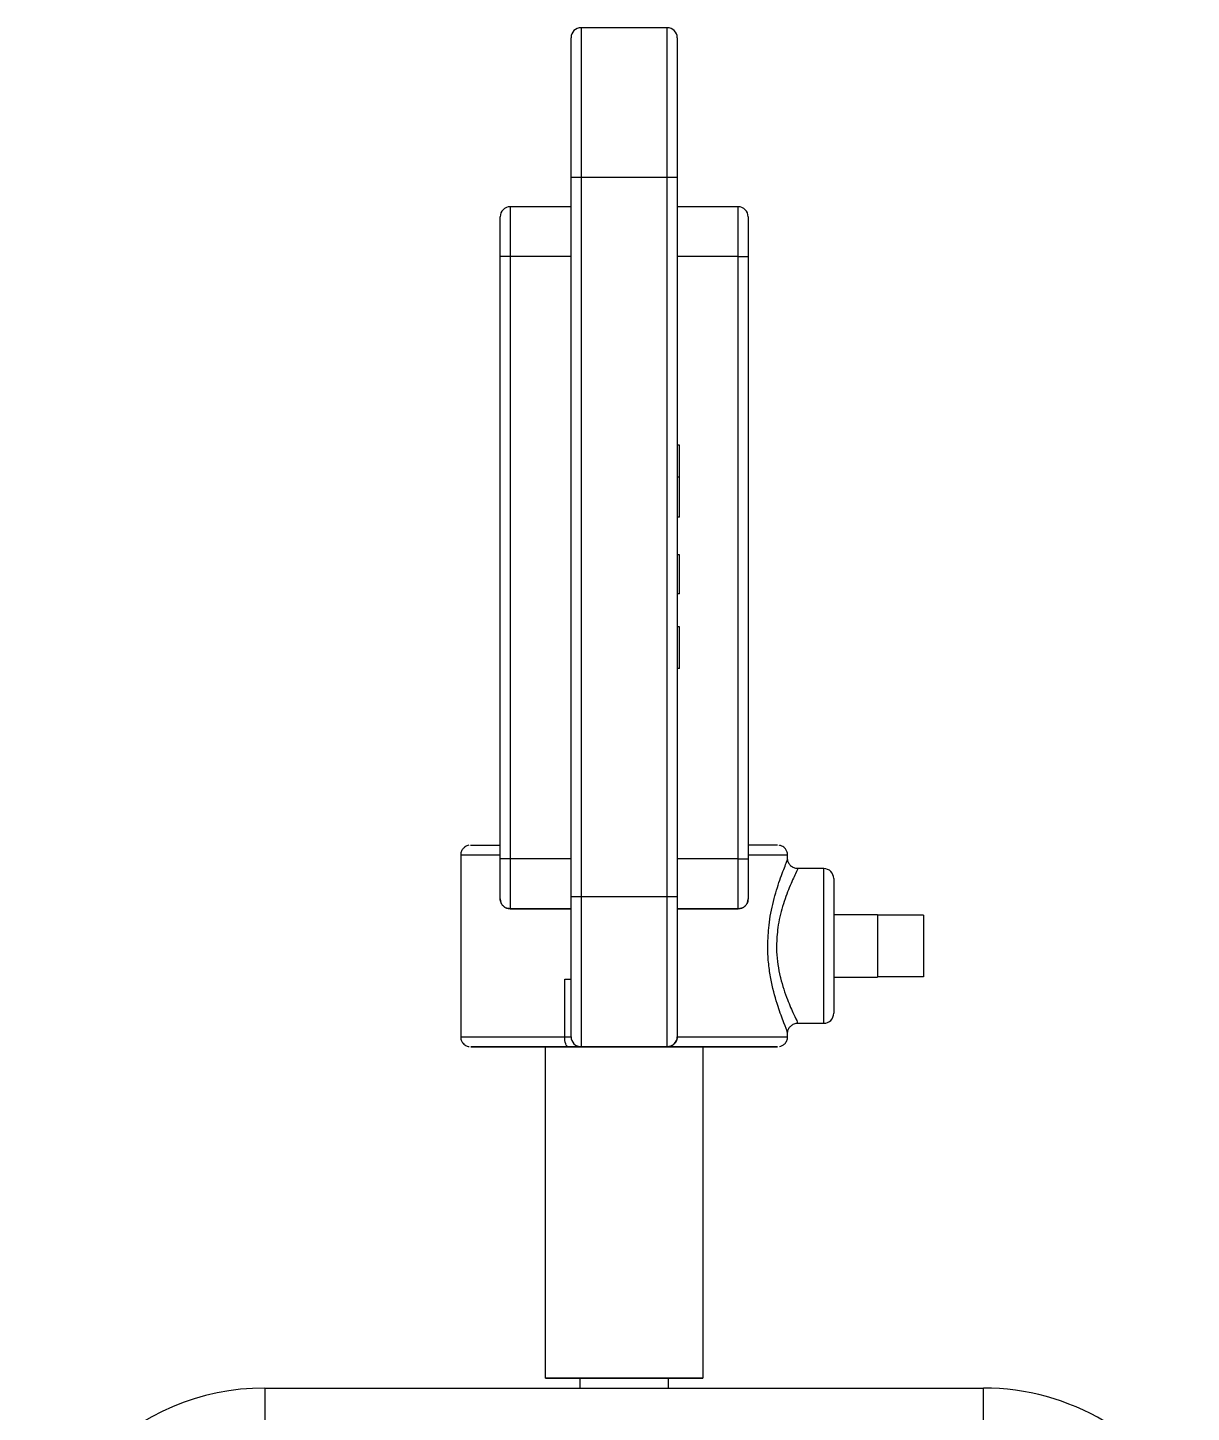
# Model space of a CAD drawing. Extents: x 12.3 to 108.7, y 1.1 to 80.4.
# Drawn here: x 99.56 to 105.39, y 41.36 to 48.3 of the extents above; entities that cross this region are included whole.
import ezdxf

# ---------------------------------------------------------------- set-up
doc = ezdxf.new("R2010")
doc.units = 0
doc.header["$MEASUREMENT"] = 0
doc.layers.add('OBJECT', color=7, linetype='CONTINUOUS')

msp = doc.modelspace()

# ---------------------------------------------------------------- linework, layer by layer
at = {"layer": 'OBJECT'}
for p, q in [((102.3342, 48.3009), (102.3342, 47.551)), ((102.7662, 48.3009), (102.3342, 48.3009)), ((102.7662, 47.551), (102.7662, 48.3009)), ((102.2842, 47.551), (102.2842, 48.2509)), ((102.8162, 48.2509), (102.8162, 47.551)), ((102.2842, 43.946), (102.2842, 47.551)), ((102.3342, 47.551), (102.3342, 43.946)), ((102.7662, 47.551), (102.3342, 47.551)), ((102.7662, 43.946), (102.7662, 47.551)), ((102.8162, 47.551), (102.7662, 47.551)), ((102.8162, 47.551), (102.8162, 43.946)), ((101.9792, 47.4038), (101.9792, 47.1539)), ((102.2842, 47.4038), (101.9792, 47.4038)), ((103.1212, 47.4038), (102.8162, 47.4038)), ((103.1212, 47.1539), (103.1212, 47.4038)), ((101.9292, 47.1539), (101.9292, 47.3538)), ((103.1712, 47.3538), (103.1712, 47.1539)), ((101.9292, 44.1369), (101.9292, 47.1539)), ((101.9792, 47.1539), (101.9292, 47.1539)), ((101.9792, 47.1539), (101.9792, 44.1369)), ((102.2842, 47.1539), (101.9792, 47.1539)), ((103.1212, 47.1539), (102.8162, 47.1539)), ((103.1212, 44.1369), (103.1212, 47.1539)), ((103.1712, 47.1539), (103.1712, 44.1369)), ((102.8282, 46.2099), (102.8162, 46.2099)), ((102.8282, 46.0485), (102.8162, 46.0485)), ((102.8282, 45.8494), (102.8162, 45.8494)), ((102.8282, 45.6597), (102.8162, 45.6597)), ((102.8282, 45.4652), (102.8282, 45.6597)), ((102.8282, 45.4652), (102.8162, 45.4652)), ((102.8282, 45.4652), (102.8162, 45.4652)), ((102.8282, 45.4652), (102.8282, 45.4652)), ((102.8282, 45.2992), (102.8162, 45.2992)), ((102.8282, 45.0905), (102.8282, 45.2992)), ((102.8282, 45.0905), (102.8162, 45.0905)), ((102.8282, 45.0904), (102.8162, 45.0904)), ((102.8282, 45.0904), (102.8282, 45.0905)), ((101.7312, 44.1557), (101.7312, 43.2457)), ((101.9292, 43.9368), (101.9292, 44.1369)), ((101.9792, 44.1369), (101.9292, 44.1369)), ((101.9792, 44.1369), (101.9792, 43.8868)), ((102.2842, 44.1369), (101.9792, 44.1369)), ((103.1212, 44.1369), (102.8162, 44.1369)), ((103.1212, 43.8868), (103.1212, 44.1369)), ((103.1712, 44.1369), (103.1712, 43.9368)), ((103.3692, 44.1369), (103.3692, 44.1557)), ((103.5502, 44.0882), (103.418, 44.0882)), ((103.5502, 43.3132), (103.5502, 44.0882)), ((103.6002, 44.0382), (103.6002, 43.3632)), ((101.9292, 43.9368), (101.9292, 43.9368)), ((102.2842, 43.2459), (102.2842, 43.946)), ((102.3342, 43.946), (102.3342, 43.1959)), ((102.7662, 43.946), (102.3342, 43.946)), ((102.7662, 43.1959), (102.7662, 43.946)), ((102.8162, 43.946), (102.7662, 43.946)), ((102.8162, 43.946), (102.8162, 43.2459)), ((103.1712, 43.9368), (103.1712, 43.9368)), ((101.9792, 43.8868), (101.9792, 43.8868)), ((102.2842, 43.8868), (101.9792, 43.8868)), ((103.1212, 43.8868), (102.8162, 43.8868)), ((103.1212, 43.8868), (103.1212, 43.8868)), ((103.8202, 43.8567), (103.6002, 43.8567)), ((103.8202, 43.8567), (103.8202, 43.8547)), ((104.0502, 43.8547), (103.8202, 43.8547)), ((103.8202, 43.8547), (103.8202, 43.7256)), ((104.0502, 43.8547), (104.0502, 43.5467)), ((103.8202, 43.7256), (103.8202, 43.6758)), ((103.8202, 43.6758), (103.8202, 43.5467)), ((102.2524, 43.2458), (102.2524, 43.5338)), ((103.6002, 43.5447), (103.8202, 43.5447)), ((103.8202, 43.5467), (103.8202, 43.5447)), ((104.0502, 43.5467), (103.8202, 43.5467)), ((103.8202, 43.5467), (103.8202, 43.5467)), ((104.0502, 43.5466), (103.8202, 43.5466)), ((104.0502, 43.5467), (104.0502, 43.5466)), ((103.4162, 43.3132), (103.5502, 43.3132)), ((102.2524, 43.2458), (102.2842, 43.2458)), ((102.2842, 43.2458), (102.2842, 43.2459)), ((102.8162, 43.2459), (102.8162, 43.2458)), ((103.3692, 43.2457), (103.3692, 43.2693)), ((102.1552, 43.1957), (102.1552, 41.5357)), ((102.7662, 43.1959), (102.3342, 43.1959)), ((102.3342, 43.1959), (102.3342, 43.1958)), ((102.7662, 43.1958), (102.7662, 43.1959)), ((102.9452, 41.5357), (102.9452, 43.1957)), ((100.7502, 41.4858), (100.7502, 41.2978)), ((100.7502, 41.4858), (104.3502, 41.4858)), ((102.3277, 41.5357), (102.3277, 41.4858)), ((102.7727, 41.5357), (102.3277, 41.5357)), ((102.7727, 41.4858), (102.7727, 41.5357)), ((104.3502, 41.2978), (104.3502, 41.4858))]:
    msp.add_line(p, q, dxfattribs=at)
at = {"layer": 'OBJECT', "flags": 128}
for points in [[(102.3342, 47.551), (102.3244, 47.551), (102.315, 47.551), (102.3064, 47.551), (102.2988, 47.551), (102.2926, 47.551), (102.288, 47.551), (102.2851, 47.551), (102.2842, 47.551)], [(103.1212, 47.1539), (103.1309, 47.1539), (103.1403, 47.1539), (103.1489, 47.1539), (103.1565, 47.1539), (103.1627, 47.1539), (103.1674, 47.1539), (103.1702, 47.1539), (103.1712, 47.1539)], [(101.7812, 44.2057), (101.7812, 44.2057), (101.7894, 44.2057), (101.8141, 44.2057), (101.8545, 44.2057), (101.91, 44.2057), (101.9292, 44.2057)], [(103.1212, 44.1369), (103.1309, 44.1369), (103.1403, 44.1369), (103.1489, 44.1369), (103.1565, 44.1369), (103.1627, 44.1369), (103.1674, 44.1369), (103.1702, 44.1369), (103.1712, 44.1369)], [(102.3342, 43.946), (102.3244, 43.946), (102.315, 43.946), (102.3064, 43.946), (102.2988, 43.946), (102.2926, 43.946), (102.288, 43.946), (102.2851, 43.946), (102.2842, 43.946)], [(101.9792, 43.8868), (102.0124, 43.8868), (102.0472, 43.8868), (102.0835, 43.8868), (102.1213, 43.8868), (102.1604, 43.8868), (102.2006, 43.8868), (102.2419, 43.8868), (102.2842, 43.8868)], [(102.8162, 43.8868), (102.8584, 43.8868), (102.8997, 43.8868), (102.94, 43.8868), (102.979, 43.8868), (103.0168, 43.8868), (103.0532, 43.8868), (103.088, 43.8868), (103.1212, 43.8868)], [(102.2524, 43.5338), (102.2591, 43.5338), (102.2653, 43.5338), (102.2708, 43.5338), (102.2755, 43.5338), (102.2792, 43.5338), (102.2819, 43.5338), (102.2836, 43.5338), (102.2842, 43.5338)], [(101.7312, 43.2457), (101.7365, 43.2457), (101.7567, 43.2457), (101.7913, 43.2457), (101.8399, 43.2457), (101.9015, 43.2458), (101.975, 43.2458), (102.059, 43.2458), (102.152, 43.2458), (102.2524, 43.2458)], [(102.2705, 43.1958), (102.267, 43.1968), (102.2636, 43.1996), (102.2604, 43.2042), (102.2577, 43.2104), (102.2554, 43.218), (102.2537, 43.2267), (102.2527, 43.236), (102.2524, 43.2458)], [(102.8162, 43.2458), (102.9147, 43.2458), (103.0071, 43.2458), (103.0917, 43.2458), (103.1671, 43.2458), (103.2319, 43.2457), (103.2852, 43.2457), (103.326, 43.2457), (103.3535, 43.2457), (103.3674, 43.2457), (103.3692, 43.2457)], [(102.2705, 43.1958), (102.1752, 43.1958), (102.0869, 43.1958), (102.0072, 43.1958), (101.9379, 43.1958), (101.88, 43.1957), (101.8347, 43.1957), (101.8029, 43.1957), (101.7851, 43.1957), (101.7817, 43.1957), (101.7927, 43.1956), (101.818, 43.1956), (101.8571, 43.1956), (101.9092, 43.1956), (101.9733, 43.1956), (102.0483, 43.1956), (102.1327, 43.1956), (102.225, 43.1956), (102.3234, 43.1955), (102.426, 43.1955), (102.531, 43.1955), (102.6364, 43.1955), (102.7401, 43.1955), (102.8403, 43.1955), (102.935, 43.1956), (103.0224, 43.1956), (103.101, 43.1956), (103.1692, 43.1956), (103.2258, 43.1956), (103.2697, 43.1956), (103.3001, 43.1956), (103.3163, 43.1957), (103.3182, 43.1957), (103.3056, 43.1957), (103.2788, 43.1957), (103.2383, 43.1957), (103.1849, 43.1957), (103.1195, 43.1958), (103.0434, 43.1958), (102.9581, 43.1958), (102.8651, 43.1958), (102.7662, 43.1958)], [(102.5502, 43.1957), (102.4754, 43.1957), (102.4034, 43.1957), (102.3366, 43.1957), (102.2776, 43.1957), (102.2284, 43.1957), (102.1909, 43.1957), (102.1663, 43.1957), (102.1556, 43.1957), (102.1552, 43.1957)], [(102.2705, 43.1958), (102.284, 43.1958), (102.2964, 43.1958), (102.3074, 43.1958), (102.3167, 43.1958), (102.3242, 43.1958), (102.3297, 43.1958), (102.333, 43.1958), (102.3342, 43.1958)], [(102.9452, 43.1957), (102.9447, 43.1957), (102.934, 43.1957), (102.9095, 43.1957), (102.8719, 43.1957), (102.8228, 43.1957), (102.7637, 43.1957), (102.697, 43.1957), (102.6249, 43.1957), (102.5502, 43.1957)], [(102.5502, 41.5356), (102.6249, 41.5356), (102.697, 41.5356), (102.7637, 41.5356), (102.8228, 41.5356), (102.8719, 41.5356), (102.9095, 41.5356), (102.934, 41.5356), (102.9447, 41.5357), (102.9411, 41.5357), (102.9234, 41.5357), (102.8922, 41.5357), (102.8487, 41.5357), (102.7943, 41.5357), (102.7312, 41.5357), (102.6615, 41.5357), (102.5877, 41.5357), (102.5126, 41.5357), (102.4389, 41.5357), (102.3692, 41.5357), (102.306, 41.5357), (102.2516, 41.5357), (102.2081, 41.5357), (102.1769, 41.5357), (102.1592, 41.5357), (102.1556, 41.5357), (102.1663, 41.5356), (102.1909, 41.5356), (102.2284, 41.5356), (102.2776, 41.5356), (102.3366, 41.5356), (102.4034, 41.5356), (102.4754, 41.5356), (102.5502, 41.5356)]]:
    msp.add_lwpolyline(points, dxfattribs=at)
at = {"layer": 'OBJECT'}
for centre, radius, start, end in [((102.3342, 48.2509), 0.05, 90.00105, 179.99876), ((102.7662, 48.2509), 0.05, 0.00122, 89.99895), ((101.9792, 47.3538), 0.05, 89.99832, 180.00155), ((103.1212, 47.3538), 0.05, 359.99858, 90.00159), ((103.1817, -77.1712), 121.3769, 89.935089, 90.004952), ((101.8994, -105.5658), 149.7215, 89.988597, 90.064369), ((103.1889, -131.6037), 175.7595, 89.941244, 90.00579), ((103.5502, 44.0382), 0.05, 0, 90), ((101.9792, 43.9368), 0.05, 179.99845, 270.00168), ((103.1212, 43.9368), 0.05, 269.99841, 0.00142), ((103.5502, 43.3632), 0.05, 270, 0), ((102.3342, 43.2459), 0.05, 180.00124, 269.99895), ((102.3342, 43.2458), 0.05, 179.99856, 270.00163), ((102.7662, 43.2459), 0.05, 270.00105, 359.99878), ((100.7502, 40.2978), 1.188, 90.00002, 179.99999), ((104.3502, 40.2978), 1.188, 28.77991, 89.99998)]:
    msp.add_arc(centre, radius, start, end, dxfattribs=at)
for points, knots in [([(102.8282, 46.0485), (102.8282, 46.0658), (102.8282, 46.1005), (102.8282, 46.16), (102.8282, 46.191), (102.8282, 46.2099)], [0, 0, 0, 0, 0.280839, 0.561442, 1, 1, 1, 1]), ([(102.8282, 45.8494), (102.8282, 45.8528), (102.8282, 45.8596), (102.8282, 45.9143), (102.8282, 45.9802), (102.8282, 46.0257), (102.8282, 46.0485)], [0, 0, 0, 0, 0.2795104, 0.5590782, 0.7793731, 1, 1, 1, 1]), ([(101.7727, 44.2049), (101.769, 44.204), (101.76, 44.2019), (101.7472, 44.1936), (101.7366, 44.1802), (101.7311, 44.1666), (101.7318, 44.1581), (101.732, 44.1555)], [0, 0, 0, 0, 0.1615314, 0.3968842, 0.6371252, 0.8900662, 1, 1, 1, 1]), ([(103.3684, 44.1558), (103.3685, 44.1593), (103.3687, 44.1683), (103.3631, 44.1808), (103.3547, 44.1916), (103.3457, 44.1985), (103.3372, 44.2025), (103.3313, 44.2044), (103.3282, 44.2048), (103.3276, 44.2049)], [0, 0, 0, 0, 0.14904, 0.382433, 0.572273, 0.732735, 0.866401, 0.972454, 1, 1, 1, 1]), ([(103.2696, 43.7007), (103.2709, 43.7356), (103.2738, 43.8137), (103.2975, 43.9295), (103.3252, 44.0182), (103.3466, 44.0763), (103.3595, 44.1096), (103.3678, 44.1312), (103.3685, 44.1351), (103.3688, 44.1369)], [0, 0, 0, 0, 0.159592, 0.357038, 0.570123, 0.682326, 0.798188, 0.903652, 1, 1, 1, 1]), ([(103.4183, 44.0882), (103.4125, 44.0889), (103.4005, 44.0902), (103.3855, 44.0998), (103.3754, 44.1123), (103.3705, 44.1245), (103.3691, 44.1332), (103.3692, 44.1364), (103.3693, 44.137)], [0, 0, 0, 0, 0.22238, 0.454465, 0.658668, 0.82723, 0.969979, 1, 1, 1, 1]), ([(103.418, 44.0866), (103.4184, 44.0871), (103.4234, 44.0935), (103.41, 44.0654), (103.3797, 44.0004), (103.3433, 43.9042), (103.318, 43.8015), (103.3149, 43.7317), (103.3135, 43.7007)], [0, 0, 0, 0, 0.017901, 0.230796, 0.454843, 0.661736, 0.849835, 1, 1, 1, 1]), ([(101.9792, 43.8868), (101.9714, 43.8878), (101.9577, 43.8896), (101.9426, 43.9014), (101.9339, 43.9141), (101.9298, 43.926), (101.9294, 43.9335), (101.9292, 43.9368)], [0, 0, 0, 0, 0.339641, 0.594763, 0.767031, 0.899944, 1, 1, 1, 1]), ([(103.1712, 43.9368), (103.1708, 43.9325), (103.1702, 43.9239), (103.1648, 43.911), (103.1545, 43.898), (103.1392, 43.8886), (103.1269, 43.8874), (103.1212, 43.8868)], [0, 0, 0, 0, 0.132534, 0.264233, 0.462927, 0.75021, 1, 1, 1, 1]), ([(103.3665, 43.2693), (103.3671, 43.2692), (103.3689, 43.2688), (103.3507, 43.3135), (103.3201, 43.3964), (103.2915, 43.4969), (103.2755, 43.5916), (103.2701, 43.6531), (103.2697, 43.6899), (103.2696, 43.7007)], [0, 0, 0, 0, 0.09188, 0.283293, 0.487629, 0.715471, 0.830932, 0.950193, 1, 1, 1, 1]), ([(103.3135, 43.7007), (103.3136, 43.6911), (103.3144, 43.6378), (103.3232, 43.5833), (103.3427, 43.5025), (103.3674, 43.4305), (103.3999, 43.3572), (103.4196, 43.3165), (103.4172, 43.3175), (103.4162, 43.3179)], [0, 0, 0, 0, 0.046711, 0.259542, 0.267456, 0.486951, 0.687283, 0.876865, 1, 1, 1, 1]), ([(103.3695, 43.269), (103.3695, 43.2695), (103.3697, 43.2739), (103.3731, 43.285), (103.3824, 43.299), (103.3973, 43.3092), (103.4097, 43.3137), (103.4158, 43.3131), (103.4159, 43.3131)], [0, 0, 0, 0, 0.027064, 0.237458, 0.478274, 0.735742, 0.99905, 1, 1, 1, 1]), ([(101.7317, 43.2462), (101.7315, 43.245), (101.7304, 43.2379), (101.7345, 43.226), (101.7422, 43.2134), (101.7512, 43.2052), (101.7599, 43.2001), (101.7676, 43.1973), (101.7723, 43.1965), (101.7743, 43.1962)], [0, 0, 0, 0, 0.048692, 0.29856, 0.496355, 0.662233, 0.801797, 0.915158, 1, 1, 1, 1]), ([(102.8162, 43.2458), (102.8158, 43.2409), (102.8149, 43.2312), (102.8086, 43.2182), (102.799, 43.2071), (102.7855, 43.1987), (102.774, 43.196), (102.7672, 43.1958), (102.7662, 43.1958), (102.7662, 43.1958)], [0, 0, 0, 0, 0.165081, 0.329705, 0.505295, 0.712024, 0.95859, 0.996742, 1, 1, 1, 1]), ([(103.3286, 43.1967), (103.3332, 43.198), (103.343, 43.2006), (103.3565, 43.2109), (103.3659, 43.2259), (103.3702, 43.2391), (103.3689, 43.2457), (103.3688, 43.2464)], [0, 0, 0, 0, 0.204433, 0.43642, 0.710636, 0.969917, 1, 1, 1, 1])]:
    msp.add_open_spline(points, degree=3, knots=knots, dxfattribs=at)

doc.saveas('drawing.dxf')
